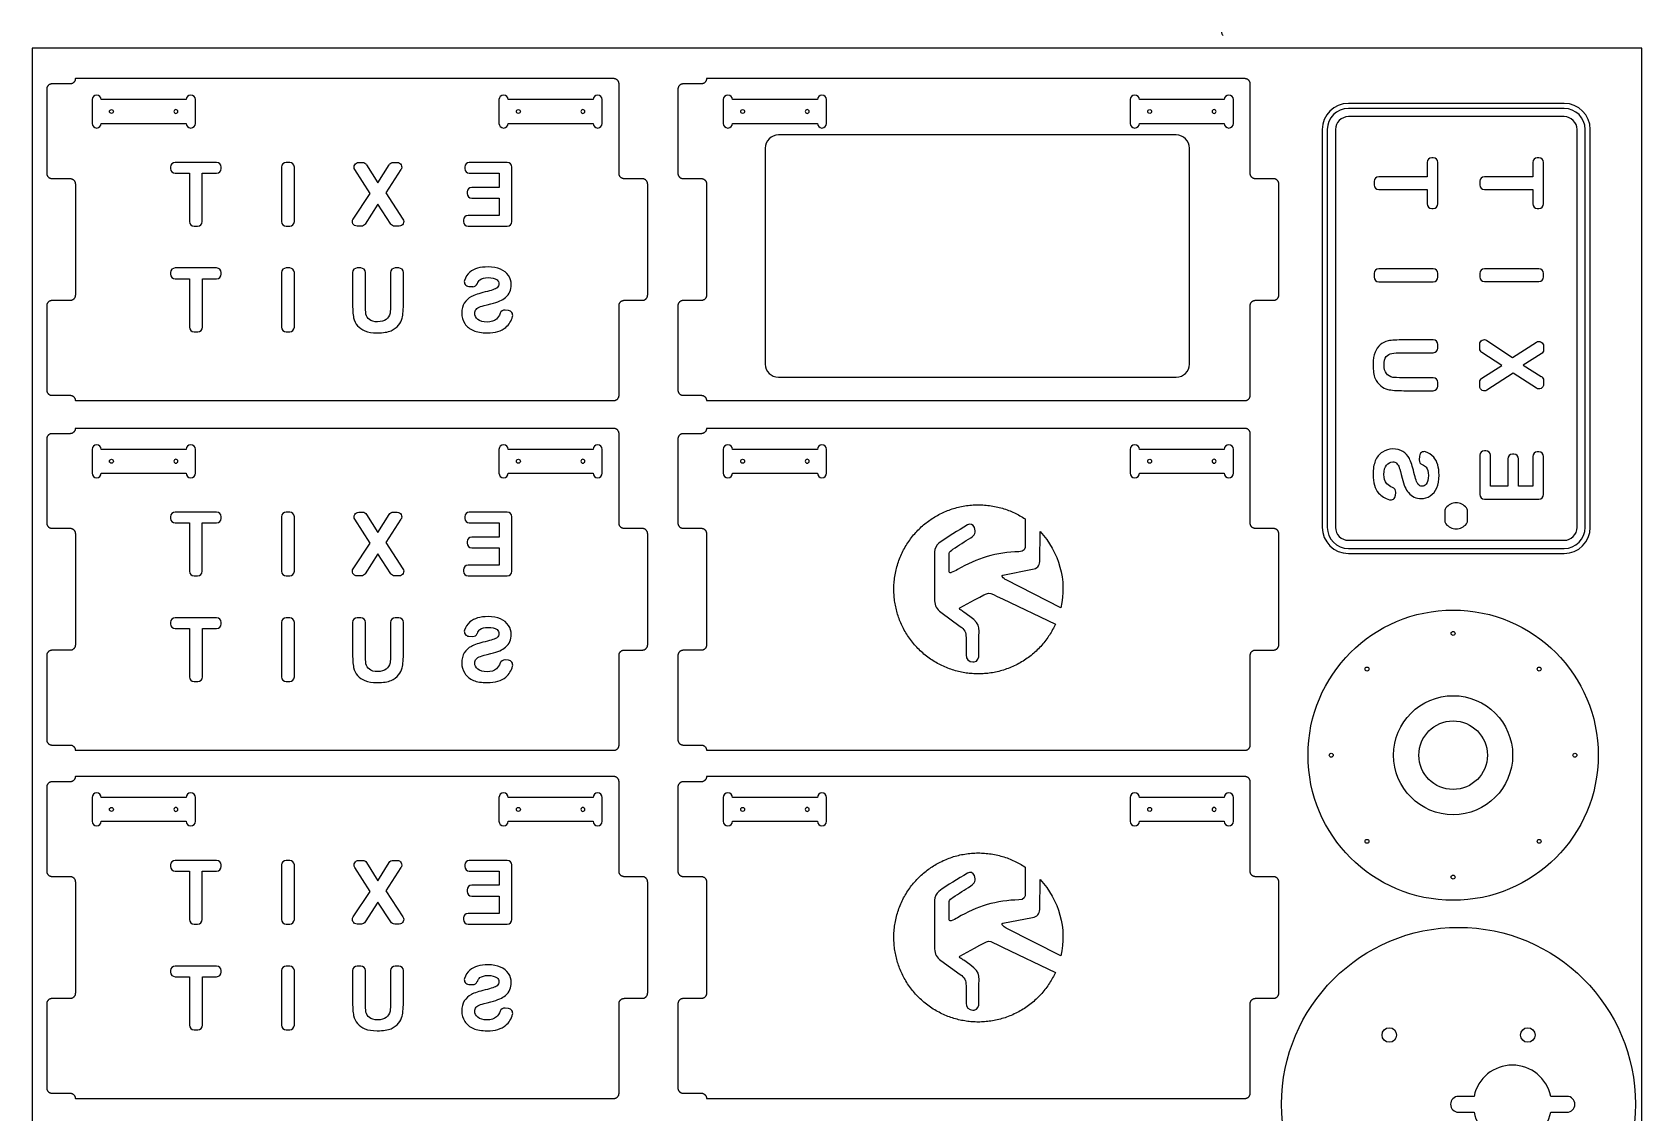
# Model space of a CAD drawing. Header units: millimetres. Extents: x -610 to 2074, y -2456 to 950.
# Drawn here: x -610 to 610, y 131 to 950 of the extents above; entities that cross this region are included whole.
import ezdxf

# ---------------------------------------------------------------- set-up
doc = ezdxf.new("R2010")
doc.units = ezdxf.units.MM
for name, color, linetype, true_color in [('10mm deep inside', 131, 'Continuous', 0x5ffffb), ('10mm deep outside', 18, 'Continuous', 0x000000), ('18mm birch plywood sheet', 11, 'Continuous', 0xff6151), ('3mm pilot holes', 4, 'Continuous', 0x00fbff), ('4mm deep inside', 151, 'Continuous', 0x72bcff), ('through cut inside 6mm', 18, 'Continuous', 0x000000), ('through cut outside 6mm bit', 96, 'Continuous', 0x007f00)]:
    doc.layers.add(name, color=color, linetype=linetype, true_color=true_color)

msp = doc.modelspace()

# ---------------------------------------------------------------- linework, layer by layer
at = {"layer": '10mm deep inside'}
for p, q in [((551.1, 896), (387.6, 896)), ((367.8, 876.2), (367.8, 574.7)), ((570.9, 574.7), (570.9, 876.2)), ((387.6, 554.9), (551.1, 554.9))]:
    msp.add_line(p, q, dxfattribs=at)
for points in [[(482.9, 143.4), (471.1, 143.4)], [(553.3, 143.4), (541, 143.4)], [(471.1, 131.4), (482.9, 131.4)], [(541, 131.4), (553.3, 131.4)]]:
    msp.add_lwpolyline(points, dxfattribs=at)
msp.add_circle((467, 402), 45.1, dxfattribs=at)
for centre, radius, start, end in [((387.6, 876.2), 19.8, 90, 180), ((551.1, 876.2), 19.8, 0, 90), ((387.6, 574.7), 19.8, 180, 270), ((551.1, 574.7), 19.8, 270, 360), ((511.9, 137.4), 29.7, 11.6712, 168.3288), ((471.1, 137.4), 6, 90, 270), ((553.3, 137.4), 6, 270, 90), ((511.9, 137.4), 29.7, 191.6712, 348.3288)]:
    msp.add_arc(centre, radius, start, end, dxfattribs=at)
at = {"layer": '10mm deep outside'}
for p, q in [((551.1, 886), (387.6, 886)), ((377.8, 876.2), (377.8, 574.7)), ((560.9, 574.7), (560.9, 876.2)), ((387.6, 564.9), (551.1, 564.9))]:
    msp.add_line(p, q, dxfattribs=at)
for centre, start, end in [((387.6, 876.2), 90, 180), ((551.1, 876.2), 0, 90), ((387.6, 574.7), 180, 270), ((551.1, 574.7), 270, 360)]:
    msp.add_arc(centre, 9.8, start, end, dxfattribs=at)
at = {"layer": '18mm birch plywood sheet'}
msp.add_lwpolyline([(-610, -1502.1), (610, -1502.1), (610, 937.9), (-610, 937.9)], close=True, dxfattribs=at)
at = {"layer": '3mm pilot holes'}
for centre in [(-549.9, 889.9), (-241.5, 889.9), (-71.5, 889.9), (237, 889.9), (-549.9, 624.8), (-241.5, 624.8), (-71.5, 624.8), (237, 624.8), (467, 494.3), (401.7, 467.3), (532.2, 467.3), (374.6, 402), (559.3, 402), (-549.9, 360.9), (-241.5, 360.9), (-71.5, 360.9), (237, 360.9), (401.7, 336.7), (532.2, 336.7), (467, 309.6)]:
    msp.add_circle(centre, 1.5, dxfattribs=at)
at = {"layer": '3mm pilot holes', "extrusion": (0, 0, -1)}
for centre in [(501.1, 889.9), (192.6, 889.9), (22.6, 889.9), (-285.8, 889.9), (501.1, 624.8), (192.6, 624.8), (22.6, 624.8), (-285.8, 624.8), (501.1, 360.9), (192.6, 360.9), (22.6, 360.9), (-285.8, 360.9)]:
    msp.add_circle(centre, 1.5, dxfattribs=at)
at = {"layer": '4mm deep inside'}
for p, q in [((-493.3, 898.9), (-557.6, 898.9)), ((-184.9, 898.9), (-249.2, 898.9)), ((-14.9, 898.9), (-79.2, 898.9)), ((293.5, 898.9), (229.2, 898.9)), ((-557.6, 880.9), (-493.3, 880.9)), ((-249.2, 880.9), (-184.9, 880.9)), ((-79.2, 880.9), (-14.9, 880.9)), ((229.2, 880.9), (293.5, 880.9)), ((-493.3, 633.8), (-557.6, 633.8)), ((-184.9, 633.8), (-249.2, 633.8)), ((-14.9, 633.8), (-79.2, 633.8)), ((293.5, 633.8), (229.2, 633.8)), ((-557.6, 615.8), (-493.3, 615.8)), ((-249.2, 615.8), (-184.9, 615.8)), ((-79.2, 615.8), (-14.9, 615.8)), ((229.2, 615.8), (293.5, 615.8)), ((-493.3, 369.9), (-557.6, 369.9)), ((-184.9, 369.9), (-249.2, 369.9)), ((-14.9, 369.9), (-79.2, 369.9)), ((293.5, 369.9), (229.2, 369.9)), ((-557.6, 351.9), (-493.3, 351.9)), ((-249.2, 351.9), (-184.9, 351.9)), ((-79.2, 351.9), (-14.9, 351.9)), ((229.2, 351.9), (293.5, 351.9))]:
    msp.add_line(p, q, dxfattribs=at)
for points in [[(-564.6, 898.9), (-564.6, 880.9)], [(-486.3, 880.9), (-486.3, 898.9)], [(-256.2, 898.9), (-256.2, 880.9)], [(-177.9, 880.9), (-177.9, 898.9)], [(-86.2, 898.9), (-86.2, 880.9)], [(-7.9, 880.9), (-7.9, 898.9)], [(222.2, 898.9), (222.2, 880.9)], [(300.5, 880.9), (300.5, 898.9)], [(-564.6, 633.8), (-564.6, 615.8)], [(-486.3, 615.8), (-486.3, 633.8)], [(-256.2, 633.8), (-256.2, 615.8)], [(-177.9, 615.8), (-177.9, 633.8)], [(-86.2, 633.8), (-86.2, 615.8)], [(-7.9, 615.8), (-7.9, 633.8)], [(222.2, 633.8), (222.2, 615.8)], [(300.5, 615.8), (300.5, 633.8)], [(-564.6, 369.9), (-564.6, 351.9)], [(-486.3, 351.9), (-486.3, 369.9)], [(-256.2, 369.9), (-256.2, 351.9)], [(-177.9, 351.9), (-177.9, 369.9)], [(-86.2, 369.9), (-86.2, 351.9)], [(-7.9, 351.9), (-7.9, 369.9)], [(222.2, 369.9), (222.2, 351.9)], [(300.5, 351.9), (300.5, 369.9)]]:
    msp.add_lwpolyline(points, dxfattribs=at)
at = {"layer": '4mm deep inside', "extrusion": (0, 0, -1)}
msp.add_arc((-295.2, 950), 3.5, 315, 0, dxfattribs=at)
at = {"layer": '4mm deep inside'}
for centre, start, end in [((-561.1, 898.9), 0, 180), ((-489.8, 898.9), 360, 180), ((-252.7, 898.9), 0, 180), ((-181.4, 898.9), 360, 180), ((-82.7, 898.9), 0, 180), ((-11.4, 898.9), 360, 180), ((225.7, 898.9), 0, 180), ((297, 898.9), 360, 180), ((-561.1, 880.9), 180, 0), ((-489.8, 880.9), 180, 0), ((-252.7, 880.9), 180, 0), ((-181.4, 880.9), 180, 0), ((-82.7, 880.9), 180, 0), ((-11.4, 880.9), 180, 0), ((225.7, 880.9), 180, 0), ((297, 880.9), 180, 0), ((-561.1, 633.8), 0, 180), ((-489.8, 633.8), 360, 180), ((-252.7, 633.8), 0, 180), ((-181.4, 633.8), 360, 180), ((-82.7, 633.8), 0, 180), ((-11.4, 633.8), 360, 180), ((225.7, 633.8), 0, 180), ((297, 633.8), 360, 180), ((-561.1, 615.8), 180, 0), ((-489.8, 615.8), 180, 0), ((-252.7, 615.8), 180, 0), ((-181.4, 615.8), 180, 0), ((-82.7, 615.8), 180, 0), ((-11.4, 615.8), 180, 0), ((225.7, 615.8), 180, 0), ((297, 615.8), 180, 0), ((-561.1, 369.9), 0, 180), ((-489.8, 369.9), 360, 180), ((-252.7, 369.9), 0, 180), ((-181.4, 369.9), 360, 180), ((-82.7, 369.9), 0, 180), ((-11.4, 369.9), 360, 180), ((225.7, 369.9), 0, 180), ((297, 369.9), 360, 180), ((-561.1, 351.9), 180, 0), ((-489.8, 351.9), 180, 0), ((-252.7, 351.9), 180, 0), ((-181.4, 351.9), 180, 0), ((-82.7, 351.9), 180, 0), ((-11.4, 351.9), 180, 0), ((225.7, 351.9), 180, 0), ((297, 351.9), 180, 0)]:
    msp.add_arc(centre, 3.5, start, end, dxfattribs=at)
at = {"layer": 'through cut inside 6mm'}
for p, q in [((551.1, 892.2), (387.6, 892.2)), ((371.6, 876.2), (371.6, 574.7)), ((567.1, 574.7), (567.1, 876.2)), ((460.8, 587.2), (460.8, 579.5)), ((477.8, 579.5), (477.8, 587.2)), ((387.6, 558.7), (551.1, 558.7))]:
    msp.add_line(p, q, dxfattribs=at)
at = {"layer": 'through cut inside 6mm', "color": 18, "true_color": 0x000000}
for p, q in [((-279.1, 757.3), (-276.1, 757.2)), ((-248.9, 739), (-251.6, 739.3)), ((441.5, 628.8), (441.3, 625.7)), ((423.2, 598.6), (423.5, 601.3)), ((-279.1, 492.2), (-276.1, 492)), ((-248.9, 473.9), (-251.6, 474.2)), ((-279.1, 228.3), (-276.1, 228.1)), ((-248.9, 210), (-251.6, 210.3))]:
    msp.add_line(p, q, dxfattribs=at)
at = {"layer": 'through cut inside 6mm', "color": 168, "true_color": 0x0d1112}
for p, q in [((142.6, 581.1), (142.7, 561.7)), ((153.7, 548.9), (153.9, 571.6)), ((74, 556.1), (74, 519)), ((125.6, 538.5), (148.1, 542.9)), ((169.7, 513.8), (128.3, 534.8)), ((93.2, 513.6), (104.1, 519.7)), ((125.4, 520.4), (165.5, 501.3)), ((78.8, 510.3), (93.4, 499.6)), ((97.8, 491.2), (97.8, 478)), ((107.6, 478.2), (107.6, 487.1)), ((102.9, 472.7), (103.9, 472.7)), ((142.6, 317.2), (142.7, 297.8)), ((153.7, 285), (153.9, 307.7)), ((74, 292.2), (74, 255.1)), ((125.6, 274.6), (148.1, 279)), ((169.7, 249.9), (128.3, 270.9)), ((125.4, 256.5), (165.5, 237.4)), ((78.8, 246.4), (93.4, 235.7)), ((93.2, 249.7), (104.1, 255.8)), ((97.8, 227.2), (97.8, 214.1)), ((107.6, 214.3), (107.6, 223.2)), ((102.9, 208.8), (103.9, 208.8))]:
    msp.add_line(p, q, dxfattribs=at)
at = {"layer": 'through cut inside 6mm'}
for points in [[(257.1, 872.1), (-44.4, 872.1)], [(-54.4, 862.1), (-54.4, 698.5)], [(267.1, 698.5), (267.1, 862.1)], [(-44.4, 688.5), (257.1, 688.5)]]:
    msp.add_lwpolyline(points, dxfattribs=at)
at = {"layer": 'through cut inside 6mm', "color": 18, "true_color": 0x000000}
for points in [[(451.9, 854.8), (450.8, 854.8)], [(532, 854.8), (530.8, 854.8)], [(-505.1, 847.8), (-505.1, 846.6)], [(-470.2, 851.3), (-501.6, 851.3)], [(-501.6, 843.1), (-490.8, 843.1), (-490.8, 806.5)], [(-481.1, 806.5), (-481.1, 843.1), (-470.2, 843.1)], [(-466.7, 846.6), (-466.7, 847.8)], [(-421, 847.8), (-421, 806.5)], [(-414.8, 851.3), (-417.5, 851.3)], [(-411.3, 806.5), (-411.3, 847.8)], [(-366.7, 808.4), (-353.8, 827.8), (-365.4, 845.9)], [(-362.5, 851.3), (-359.5, 851.3)], [(-356.5, 849.6), (-348.1, 835.8), (-339.4, 849.6)], [(-330.5, 845.9), (-341.9, 828.2), (-329, 808.4)], [(-336.4, 851.3), (-333.4, 851.3)], [(-282.2, 847.8), (-282.2, 846.6)], [(-249.9, 851.3), (-278.7, 851.3)], [(-278.7, 843.1), (-256.1, 843.1), (-256.1, 832.4), (-276.9, 832.4)], [(-246.4, 806.5), (-246.4, 847.8)], [(447.3, 851.3), (447.3, 840.4), (410.6, 840.4)], [(455.4, 819.9), (455.4, 851.3)], [(527.3, 851.3), (527.3, 840.5), (490.7, 840.5)], [(535.5, 819.9), (535.5, 851.3)], [(407.1, 836.9), (407.1, 834.2)], [(410.6, 830.7), (447.3, 830.7), (447.3, 819.9)], [(487.2, 837), (487.2, 834.2)], [(490.7, 830.7), (527.3, 830.7), (527.3, 819.9)], [(-338.2, 804.6), (-347.9, 819.7), (-357.6, 804.6)], [(-280.4, 828.9), (-280.4, 827.8)], [(-276.9, 824.3), (-256.1, 824.3), (-256.1, 811.1), (-279.6, 811.1)], [(-283.1, 807.6), (-283.1, 806.5)], [(450.8, 816.4), (451.9, 816.4)], [(530.8, 816.4), (532, 816.4)], [(-487.3, 803), (-484.6, 803)], [(-417.5, 803), (-414.8, 803)], [(-360.5, 803), (-363.8, 803)], [(-331.9, 803), (-335.2, 803)], [(-279.6, 803), (-249.9, 803)], [(-470.2, 771.3), (-501.6, 771.3)], [(-414.8, 771.3), (-417.5, 771.3)], [(-360.9, 771.3), (-363.7, 771.3)], [(-332.1, 771.3), (-334.9, 771.3)], [(451.9, 770.7), (410.6, 770.7)], [(532, 770.7), (490.7, 770.7)], [(-505.1, 767.8), (-505.1, 766.6)], [(-501.6, 763.1), (-490.8, 763.1), (-490.8, 726.5)], [(-481, 726.5), (-481, 763.1), (-470.2, 763.1)], [(-466.7, 766.6), (-466.7, 767.8)], [(-421, 767.8), (-421, 726.5)], [(-411.3, 726.5), (-411.3, 767.8)], [(-367.2, 767.8), (-367.2, 745.9)], [(-357.4, 744.5), (-357.4, 767.8)], [(-338.4, 767.8), (-338.4, 745.1)], [(-328.6, 745.5), (-328.6, 767.8)], [(407.1, 767.2), (407.1, 764.4)], [(410.6, 760.9), (451.9, 760.9)], [(455.4, 764.4), (455.4, 767.2)], [(487.2, 767.2), (487.2, 764.5)], [(490.7, 761), (532, 761)], [(535.5, 764.5), (535.5, 767.2)], [(-487.3, 723), (-484.5, 723)], [(-417.5, 723), (-414.8, 723)], [(451.9, 716.8), (430.1, 716.8)], [(455.4, 710.6), (455.4, 713.3)], [(487.2, 710.2), (487.2, 713.5)], [(492.6, 716.4), (512, 703.5), (530.1, 715.1)], [(535.5, 712.1), (535.5, 709.2)], [(428.7, 707.1), (451.9, 707.1)], [(488.8, 687.8), (503.9, 697.5), (488.8, 707.2)], [(533.8, 706.2), (520, 697.7), (533.8, 689.1)], [(451.9, 688.1), (429.3, 688.1)], [(455.4, 681.8), (455.4, 684.6)], [(487.2, 681.6), (487.2, 684.9)], [(530.1, 680.1), (512.4, 691.6), (492.6, 678.6)], [(535.5, 686.1), (535.5, 683.1)], [(429.7, 678.3), (451.9, 678.3)], [(487.2, 629.3), (487.2, 599.6)], [(491.8, 632.8), (490.7, 632.8)], [(508.4, 626.6), (508.4, 605.8), (495.3, 605.8), (495.3, 629.3)], [(513.1, 630.1), (511.9, 630.1)], [(527.3, 628.4), (527.3, 605.8), (516.6, 605.8), (516.6, 626.6)], [(532, 631.9), (530.8, 631.9)], [(535.5, 599.6), (535.5, 628.4)], [(-470.2, 586.2), (-501.6, 586.2)], [(-414.8, 586.2), (-417.5, 586.2)], [(-362.5, 586.2), (-359.5, 586.2)], [(-336.4, 586.2), (-333.4, 586.2)], [(-249.9, 586.2), (-278.7, 586.2)], [(490.7, 596.1), (532, 596.1)], [(-505.1, 582.7), (-505.1, 581.5)], [(-501.6, 578), (-490.8, 578), (-490.8, 541.4)], [(-481.1, 541.4), (-481.1, 578), (-470.2, 578)], [(-466.7, 581.5), (-466.7, 582.7)], [(-421, 582.7), (-421, 541.4)], [(-411.3, 541.4), (-411.3, 582.7)], [(-366.7, 543.3), (-353.8, 562.7), (-365.4, 580.8)], [(-356.5, 584.5), (-348.1, 570.7), (-339.4, 584.5)], [(-330.5, 580.8), (-341.9, 563.1), (-329, 543.3)], [(-282.2, 582.7), (-282.2, 581.5)], [(-278.7, 578), (-256.1, 578), (-256.1, 567.3), (-276.9, 567.3)], [(-246.4, 541.4), (-246.4, 582.7)], [(-280.4, 563.8), (-280.4, 562.7)], [(-338.2, 539.5), (-347.9, 554.6), (-357.6, 539.5)], [(-276.9, 559.2), (-256.1, 559.2), (-256.1, 546), (-279.6, 546)], [(-487.3, 537.9), (-484.6, 537.9)], [(-417.5, 537.9), (-414.8, 537.9)], [(-360.5, 537.9), (-363.8, 537.9)], [(-331.9, 537.9), (-335.2, 537.9)], [(-283.1, 542.5), (-283.1, 541.4)], [(-279.6, 537.9), (-249.9, 537.9)], [(-505.1, 502.7), (-505.1, 501.5)], [(-470.2, 506.2), (-501.6, 506.2)], [(-466.7, 501.5), (-466.7, 502.7)], [(-421, 502.7), (-421, 461.3)], [(-414.8, 506.2), (-417.5, 506.2)], [(-411.3, 461.3), (-411.3, 502.7)], [(-367.2, 502.7), (-367.2, 480.8)], [(-360.9, 506.2), (-363.7, 506.2)], [(-357.4, 479.4), (-357.4, 502.7)], [(-338.4, 502.7), (-338.4, 480)], [(-332.1, 506.2), (-334.9, 506.2)], [(-328.6, 480.4), (-328.6, 502.7)], [(-501.6, 498), (-490.8, 498), (-490.8, 461.3)], [(-481, 461.3), (-481, 498), (-470.2, 498)], [(-487.3, 457.8), (-484.5, 457.8)], [(-417.5, 457.8), (-414.8, 457.8)], [(-505.1, 318.8), (-505.1, 317.6)], [(-470.2, 322.3), (-501.6, 322.3)], [(-466.7, 317.6), (-466.7, 318.8)], [(-421, 318.8), (-421, 277.5)], [(-414.8, 322.3), (-417.5, 322.3)], [(-411.3, 277.5), (-411.3, 318.8)], [(-362.5, 322.3), (-359.5, 322.3)], [(-356.5, 320.6), (-348.1, 306.7), (-339.4, 320.6)], [(-336.4, 322.3), (-333.4, 322.3)], [(-282.2, 318.8), (-282.2, 317.6)], [(-249.9, 322.3), (-278.7, 322.3)], [(-246.4, 277.5), (-246.4, 318.8)], [(-501.6, 314.1), (-490.8, 314.1), (-490.8, 277.5)], [(-481.1, 277.5), (-481.1, 314.1), (-470.2, 314.1)], [(-366.7, 279.4), (-353.8, 298.8), (-365.4, 316.9)], [(-330.5, 316.9), (-341.9, 299.2), (-329, 279.4)], [(-278.7, 314.1), (-256.1, 314.1), (-256.1, 303.4), (-276.9, 303.4)], [(-280.4, 299.9), (-280.4, 298.7)], [(-276.9, 295.2), (-256.1, 295.2), (-256.1, 282.1), (-279.6, 282.1)], [(-338.2, 275.6), (-347.9, 290.7), (-357.6, 275.6)], [(-487.3, 274), (-484.6, 274)], [(-417.5, 274), (-414.8, 274)], [(-360.5, 274), (-363.8, 274)], [(-331.9, 274), (-335.2, 274)], [(-283.1, 278.6), (-283.1, 277.5)], [(-279.6, 274), (-249.9, 274)], [(-505.1, 238.7), (-505.1, 237.6)], [(-470.2, 242.2), (-501.6, 242.2)], [(-501.6, 234.1), (-490.8, 234.1), (-490.8, 197.4)], [(-481, 197.4), (-481, 234.1), (-470.2, 234.1)], [(-466.7, 237.6), (-466.7, 238.7)], [(-421, 238.7), (-421, 197.4)], [(-414.8, 242.2), (-417.5, 242.2)], [(-411.3, 197.4), (-411.3, 238.7)], [(-367.2, 238.7), (-367.2, 216.9)], [(-360.9, 242.2), (-363.7, 242.2)], [(-357.4, 215.5), (-357.4, 238.7)], [(-338.4, 238.7), (-338.4, 216.1)], [(-332.1, 242.2), (-334.9, 242.2)], [(-328.6, 216.5), (-328.6, 238.7)], [(-487.3, 193.9), (-484.5, 193.9)], [(-417.5, 193.9), (-414.8, 193.9)]]:
    msp.add_lwpolyline(points, dxfattribs=at)
at = {"layer": 'through cut inside 6mm'}
for centre, radius in [((467, 402), 26), ((418.6, 189.9), 5.5), ((523.6, 189.9), 5.5)]:
    msp.add_circle(centre, radius, dxfattribs=at)
for centre, radius, start, end in [((387.6, 876.2), 16, 90, 180), ((551.1, 876.2), 16, 0, 90), ((-44.4, 862.1), 10, 90, 180), ((257.1, 862.1), 10, 0, 90), ((-44.4, 698.5), 10, 180, 270), ((257.1, 698.5), 10, 270, 360), ((464.4, 587.2), 3.63, 141.8415, 180), ((469.3, 583.4), 9.84, 38.1585, 141.8415), ((474.2, 587.2), 3.63, 0, 38.1585), ((387.6, 574.7), 16, 180, 270), ((464.4, 579.5), 3.63, 180, 218.1585), ((469.3, 583.4), 9.84, 218.1585, 321.8415), ((474.2, 579.5), 3.63, 321.8415, 0), ((551.1, 574.7), 16, 270, 0)]:
    msp.add_arc(centre, radius, start, end, dxfattribs=at)
at = {"layer": 'through cut inside 6mm', "color": 18, "true_color": 0x000000}
for centre, start, end in [((450.8, 851.3), 90, 180), ((451.9, 851.3), 0, 90), ((530.8, 851.3), 90, 180), ((532, 851.3), 0, 90), ((-501.6, 847.8), 90, 180), ((-501.6, 846.6), 180, 270), ((-470.2, 847.8), 0, 90), ((-470.2, 846.6), 270, 0), ((-417.5, 847.8), 90, 180), ((-414.8, 847.8), 0, 90), ((-278.7, 847.8), 90, 180), ((-278.7, 846.6), 180, 270), ((-249.9, 847.8), 0, 90), ((-276.9, 828.9), 90, 180), ((410.6, 836.9), 90, 180), ((410.6, 834.2), 180, 270), ((490.7, 837), 90, 180), ((490.7, 834.2), 180, 270), ((-276.9, 827.8), 180, 270), ((450.8, 819.9), 180, 270), ((451.9, 819.9), 270, 0), ((530.8, 819.9), 180, 270), ((532, 819.9), 270, 0), ((-487.3, 806.5), 180, 270), ((-484.6, 806.5), 270, 0), ((-417.5, 806.5), 180, 270), ((-414.8, 806.5), 270, 0), ((-279.6, 807.6), 90, 180), ((-279.6, 806.5), 180, 270), ((-249.9, 806.5), 270, 0), ((-501.6, 767.8), 90, 180), ((-470.2, 767.8), 0, 90), ((-417.5, 767.8), 90, 180), ((-414.8, 767.8), 0, 90), ((-363.7, 767.8), 90, 180), ((-360.9, 767.8), 0, 90), ((-334.9, 767.8), 90, 180), ((-332.1, 767.8), 0, 90), ((410.6, 767.2), 90, 180), ((451.9, 767.2), 360, 90), ((490.7, 767.2), 90, 180), ((532, 767.2), 360, 90), ((-501.6, 766.6), 180, 270), ((-470.2, 766.6), 270, 0), ((-279, 760.8), 162.8047, 267.49), ((-275.9, 760.6), 267.49, 339.1815), ((410.6, 764.4), 180, 270), ((451.9, 764.4), 270, 360), ((490.7, 764.5), 180, 270), ((532, 764.5), 270, 360), ((-252, 735.8), 84.449, 160.9842), ((-249.3, 735.6), 344.0905, 84.449), ((-487.3, 726.5), 180, 270), ((-484.5, 726.5), 270, 0), ((-417.5, 726.5), 180, 270), ((-414.8, 726.5), 270, 0), ((451.9, 713.3), 0, 90), ((451.9, 710.6), 270, 0), ((451.9, 684.6), 360, 90), ((451.9, 681.8), 270, 360), ((444.8, 625.6), 177.49, 249.1815), ((445, 628.6), 72.8047, 177.49), ((490.7, 629.3), 90, 180), ((491.8, 629.3), 0, 90), ((511.9, 626.6), 90, 180), ((513.1, 626.6), 360, 90), ((530.8, 628.4), 90, 180), ((532, 628.4), 0, 90), ((419.7, 599), 254.0905, 354.449), ((420, 601.6), 354.449, 70.9842), ((490.7, 599.6), 180, 270), ((532, 599.6), 270, 360), ((-501.6, 582.7), 90, 180), ((-470.2, 582.7), 0, 90), ((-417.5, 582.7), 90, 180), ((-414.8, 582.7), 0, 90), ((-278.7, 582.7), 90, 180), ((-249.9, 582.7), 0, 90), ((-501.6, 581.5), 180, 270), ((-470.2, 581.5), 270, 0), ((-278.7, 581.5), 180, 270), ((-276.9, 563.8), 90, 180), ((-276.9, 562.7), 180, 270), ((-487.3, 541.4), 180, 270), ((-484.6, 541.4), 270, 0), ((-417.5, 541.4), 180, 270), ((-414.8, 541.4), 270, 0), ((-279.6, 542.5), 90, 180), ((-279.6, 541.4), 180, 270), ((-249.9, 541.4), 270, 0), ((-501.6, 502.7), 90, 180), ((-501.6, 501.5), 180, 270), ((-470.2, 502.7), 0, 90), ((-470.2, 501.5), 270, 0), ((-417.5, 502.7), 90, 180), ((-414.8, 502.7), 0, 90), ((-363.7, 502.7), 90, 180), ((-360.9, 502.7), 0, 90), ((-334.9, 502.7), 90, 180), ((-332.1, 502.7), 0, 90), ((-279, 495.7), 162.8047, 267.49), ((-275.9, 495.5), 267.49, 339.1815), ((-252, 470.7), 84.449, 160.9842), ((-249.3, 470.5), 344.0905, 84.449), ((-487.3, 461.3), 180, 270), ((-484.5, 461.3), 270, 0), ((-417.5, 461.3), 180, 270), ((-414.8, 461.3), 270, 0), ((-501.6, 318.8), 90, 180), ((-501.6, 317.6), 180, 270), ((-470.2, 318.8), 0, 90), ((-470.2, 317.6), 270, 0), ((-417.5, 318.8), 90, 180), ((-414.8, 318.8), 0, 90), ((-278.7, 318.8), 90, 180), ((-278.7, 317.6), 180, 270), ((-249.9, 318.8), 0, 90), ((-276.9, 299.9), 90, 180), ((-276.9, 298.7), 180, 270), ((-279.6, 278.6), 90, 180), ((-487.3, 277.5), 180, 270), ((-484.6, 277.5), 270, 0), ((-417.5, 277.5), 180, 270), ((-414.8, 277.5), 270, 0), ((-279.6, 277.5), 180, 270), ((-249.9, 277.5), 270, 0), ((-501.6, 238.7), 90, 180), ((-501.6, 237.6), 180, 270), ((-470.2, 238.7), 0, 90), ((-470.2, 237.6), 270, 0), ((-417.5, 238.7), 90, 180), ((-414.8, 238.7), 0, 90), ((-363.7, 238.7), 90, 180), ((-360.9, 238.7), 0, 90), ((-334.9, 238.7), 90, 180), ((-332.1, 238.7), 0, 90), ((-279, 231.8), 162.8047, 267.49), ((-275.9, 231.6), 267.49, 339.1815), ((-252, 206.8), 84.449, 160.9842), ((-249.3, 206.5), 344.0905, 84.449), ((-487.3, 197.4), 180, 270), ((-484.5, 197.4), 270, 0), ((-417.5, 197.4), 180, 270), ((-414.8, 197.4), 270, 0)]:
    msp.add_arc(centre, 3.5, start, end, dxfattribs=at)
at = {"layer": 'through cut inside 6mm', "color": 18, "true_color": 0x000000, "extrusion": (0, 0, -1)}
for centre, start, end in [((362.5, 847.8), 327.3567, 90), ((359.5, 847.8), 90, 148.5508), ((336.4, 847.8), 31.9692, 90), ((333.4, 847.8), 90, 212.9254), ((363.8, 806.5), 270, 33.5992), ((331.9, 806.5), 146.7811, 270), ((360.5, 806.5), 212.6597, 270), ((335.2, 806.5), 270, 327.2545), ((-490.7, 713.5), 360, 123.5992), ((-490.7, 710.2), 302.6597, 0), ((-532, 712.1), 57.3567, 180), ((-532, 709.2), 180, 238.5508), ((-490.7, 684.9), 0, 57.2545), ((-532, 686.1), 121.9692, 180), ((-490.7, 681.6), 236.7811, 0), ((-532, 683.1), 180, 302.9254), ((362.5, 582.7), 327.3567, 90), ((359.5, 582.7), 90, 148.5508), ((336.4, 582.7), 31.9692, 90), ((333.4, 582.7), 90, 212.9254), ((363.8, 541.4), 270, 33.5992), ((360.5, 541.4), 212.6597, 270), ((335.2, 541.4), 270, 327.2545), ((331.9, 541.4), 146.7811, 270), ((362.5, 318.8), 327.3567, 90), ((359.5, 318.8), 90, 148.5508), ((336.4, 318.8), 31.9692, 90), ((333.4, 318.8), 90, 212.9254), ((363.8, 277.5), 270, 33.5992), ((360.5, 277.5), 212.6597, 270), ((335.2, 277.5), 270, 327.2545), ((331.9, 277.5), 146.7811, 270)]:
    msp.add_arc(centre, 3.5, start, end, dxfattribs=at)
at = {"layer": 'through cut inside 6mm', "color": 168, "true_color": 0x0d1112, "extrusion": (0, 0, -1)}
for centre in [(-107.2, 527.7), (-107.2, 263.8)]:
    msp.add_arc(centre, 64.1, 136.8245, 192.5305, dxfattribs=at)
at = {"layer": 'through cut inside 6mm', "color": 18, "true_color": 0x000000}
for points in [[(-264.5, 772.1), (-270.6, 772.1), (-275.1, 770.8), (-278.2, 768.1)], [(-255, 770.4), (-257.6, 771.5), (-260.8, 772.1), (-264.5, 772.1)], [(-249, 765.5), (-250.4, 767.7), (-252.4, 769.3), (-255, 770.4)], [(-278.2, 768.1), (-280.2, 766.4), (-281.6, 764.3), (-282.3, 761.8)], [(-272.6, 759.4), (-272.2, 760.7), (-271.5, 761.7), (-270.6, 762.4)], [(-270.6, 762.4), (-269.2, 763.5), (-267.1, 764), (-264.4, 764)], [(-264.4, 764), (-261.6, 764), (-259.3, 763.4), (-257.7, 762.3)], [(-257.7, 762.3), (-256.7, 761.5), (-256.2, 760.5), (-256.2, 759.3)], [(-256.2, 759.3), (-256.2, 758.1), (-256.7, 757.2), (-257.6, 756.3)], [(-251.3, 748.9), (-248.3, 751.5), (-246.9, 754.8), (-246.9, 758.6)], [(-246.9, 758.6), (-246.9, 761.1), (-247.6, 763.4), (-249, 765.5)], [(-367.2, 745.9), (-367.2, 740.1), (-366.9, 736), (-366.4, 733.6)], [(-357, 736.3), (-357.3, 738), (-357.4, 740.7), (-357.4, 744.5)], [(-338.4, 745.1), (-338.4, 740.9), (-338.5, 738.3), (-338.7, 737)], [(-329.6, 733.2), (-328.9, 736), (-328.6, 740.1), (-328.6, 745.5)], [(-282.5, 744.7), (-283.8, 742.6), (-284.4, 740.1), (-284.4, 737)], [(-277.1, 749.6), (-279.4, 748.4), (-281.2, 746.8), (-282.5, 744.7)], [(-266.6, 753.1), (-271.4, 752), (-274.9, 750.8), (-277.1, 749.6)], [(-257.6, 756.3), (-258.9, 755.3), (-261.9, 754.2), (-266.6, 753.1)], [(-262.3, 744.1), (-257.1, 745.4), (-253.4, 747), (-251.3, 748.9)], [(-366.4, 733.6), (-365.8, 731.2), (-364.9, 729.2), (-363.4, 727.5)], [(-354.4, 732.2), (-355.8, 733.3), (-356.7, 734.7), (-357, 736.3)], [(-348.2, 730.5), (-350.9, 730.5), (-353, 731), (-354.4, 732.2)], [(-341.7, 732.3), (-343.3, 731.1), (-345.4, 730.5), (-348.2, 730.5)], [(-338.7, 737), (-339.2, 735), (-340.2, 733.5), (-341.7, 732.3)], [(-332.3, 727.9), (-330.9, 729.6), (-330, 731.4), (-329.6, 733.2)], [(-284.4, 737), (-284.4, 734.3), (-283.6, 731.7), (-282.1, 729.2)], [(-274.6, 737), (-274.6, 738.1), (-274.3, 739.1), (-273.6, 739.9)], [(-272.3, 732.3), (-273.9, 733.7), (-274.6, 735.2), (-274.6, 737)], [(-273.6, 739.9), (-273, 740.7), (-271.8, 741.4), (-270.1, 742)], [(-265.2, 730.3), (-268.3, 730.3), (-270.7, 731), (-272.3, 732.3)], [(-270.1, 742), (-269, 742.4), (-266.4, 743.1), (-262.3, 744.1)], [(-258.1, 732.6), (-259.8, 731.1), (-262.2, 730.3), (-265.2, 730.3)], [(-255.3, 737), (-255.9, 735.1), (-256.9, 733.6), (-258.1, 732.6)], [(-251, 726.3), (-248.6, 728.4), (-246.9, 731.2), (-245.9, 734.6)], [(-363.4, 727.5), (-362, 725.9), (-360.1, 724.6), (-357.8, 723.6)], [(-357.8, 723.6), (-355.4, 722.6), (-352.3, 722.1), (-348.5, 722.1)], [(-348.5, 722.1), (-343.9, 722.1), (-340.4, 722.7), (-338, 723.7)], [(-338, 723.7), (-335.6, 724.8), (-333.7, 726.2), (-332.3, 727.9)], [(-282.1, 729.2), (-280.6, 726.8), (-278.4, 725), (-275.6, 723.9)], [(-275.6, 723.9), (-272.8, 722.7), (-269.3, 722.1), (-265.1, 722.1)], [(-265.1, 722.1), (-258.9, 722.1), (-254.3, 723.5), (-251, 726.3)], [(411.7, 713.1), (410.1, 711.7), (408.8, 709.8), (407.8, 707.4)], [(417.8, 716), (415.4, 715.5), (413.4, 714.5), (411.7, 713.1)], [(430.1, 716.8), (424.3, 716.8), (420.2, 716.6), (417.8, 716)], [(407.8, 707.4), (406.8, 705.1), (406.3, 702), (406.3, 698.1)], [(406.3, 698.1), (406.3, 693.5), (406.8, 690), (407.9, 687.6)], [(414.6, 697.8), (414.6, 700.6), (415.2, 702.7), (416.3, 704.1)], [(416.4, 691.4), (415.2, 693), (414.6, 695.1), (414.6, 697.8)], [(416.3, 704.1), (417.5, 705.5), (418.9, 706.4), (420.5, 706.6)], [(420.5, 706.6), (422.2, 706.9), (424.9, 707.1), (428.7, 707.1)], [(407.9, 687.6), (409, 685.3), (410.4, 683.4), (412.1, 682)], [(421.2, 688.4), (419.2, 688.8), (417.6, 689.8), (416.4, 691.4)], [(429.3, 688.1), (425.1, 688.1), (422.4, 688.2), (421.2, 688.4)], [(412.1, 682), (413.8, 680.6), (415.5, 679.7), (417.4, 679.3)], [(417.4, 679.3), (420.2, 678.6), (424.3, 678.3), (429.7, 678.3)], [(408, 625.2), (406.9, 622.4), (406.3, 618.9), (406.3, 614.7)], [(413.4, 631.8), (411, 630.2), (409.2, 628.1), (408, 625.2)], [(421.2, 634.1), (418.4, 634.1), (415.8, 633.3), (413.4, 631.8)], [(416.5, 621.9), (417.8, 623.5), (419.4, 624.3), (421.2, 624.3)], [(428.9, 632.1), (426.8, 633.4), (424.3, 634.1), (421.2, 634.1)], [(421.2, 624.3), (422.3, 624.3), (423.3, 624), (424.1, 623.3)], [(424.1, 623.3), (424.9, 622.6), (425.6, 621.5), (426.2, 619.8)], [(433.8, 626.8), (432.6, 629.1), (431, 630.9), (428.9, 632.1)], [(437.3, 616.3), (436.2, 621), (435, 624.5), (433.8, 626.8)], [(443.6, 622.3), (444.9, 621.8), (445.9, 621.1), (446.6, 620.3)], [(452.3, 627.9), (450.6, 629.8), (448.5, 631.2), (446, 632)], [(456.3, 614.2), (456.3, 620.2), (454.9, 624.8), (452.3, 627.9)], [(406.3, 614.7), (406.3, 608.6), (407.7, 603.9), (410.5, 600.7)], [(414.5, 614.8), (414.5, 618), (415.2, 620.3), (416.5, 621.9)], [(416.8, 607.8), (415.3, 609.5), (414.5, 611.9), (414.5, 614.8)], [(426.2, 619.8), (426.6, 618.7), (427.3, 616.1), (428.3, 612)], [(428.3, 612), (429.6, 606.8), (431.2, 603.1), (433.1, 601)], [(440.5, 607.3), (439.5, 608.5), (438.4, 611.5), (437.3, 616.3)], [(448.2, 614.1), (448.2, 611.2), (447.6, 609), (446.5, 607.4)], [(446.6, 620.3), (447.7, 618.9), (448.2, 616.8), (448.2, 614.1)], [(454.6, 604.7), (455.7, 607.3), (456.3, 610.5), (456.3, 614.2)], [(410.5, 600.7), (412.6, 598.3), (415.3, 596.6), (418.8, 595.6)], [(421.1, 605), (419.3, 605.6), (417.8, 606.5), (416.8, 607.8)], [(433.1, 601), (435.7, 598), (439, 596.5), (442.8, 596.5)], [(443.5, 605.9), (442.3, 605.9), (441.3, 606.3), (440.5, 607.3)], [(442.8, 596.5), (445.3, 596.5), (447.6, 597.2), (449.7, 598.6)], [(446.5, 607.4), (445.7, 606.4), (444.7, 605.9), (443.5, 605.9)], [(449.7, 598.6), (451.8, 600), (453.5, 602), (454.6, 604.7)], [(-278.2, 503), (-280.2, 501.3), (-281.6, 499.2), (-282.3, 496.7)], [(-264.5, 507), (-270.6, 507), (-275.1, 505.7), (-278.2, 503)], [(-255, 505.3), (-257.6, 506.4), (-260.8, 507), (-264.5, 507)], [(-249, 500.4), (-250.4, 502.5), (-252.4, 504.2), (-255, 505.3)], [(-246.9, 493.5), (-246.9, 496), (-247.6, 498.3), (-249, 500.4)], [(-272.6, 494.3), (-272.2, 495.6), (-271.5, 496.6), (-270.6, 497.3)], [(-270.6, 497.3), (-269.2, 498.4), (-267.1, 498.9), (-264.4, 498.9)], [(-257.6, 491.2), (-258.9, 490.2), (-261.9, 489.1), (-266.6, 488)], [(-264.4, 498.9), (-261.6, 498.9), (-259.3, 498.3), (-257.7, 497.2)], [(-257.7, 497.2), (-256.7, 496.4), (-256.2, 495.4), (-256.2, 494.2)], [(-256.2, 494.2), (-256.2, 493), (-256.7, 492), (-257.6, 491.2)], [(-251.3, 483.8), (-248.3, 486.4), (-246.9, 489.7), (-246.9, 493.5)], [(-367.2, 480.8), (-367.2, 475), (-366.9, 470.9), (-366.4, 468.5)], [(-357, 471.2), (-357.3, 472.9), (-357.4, 475.6), (-357.4, 479.4)], [(-338.4, 480), (-338.4, 475.8), (-338.5, 473.1), (-338.7, 471.9)], [(-329.6, 468.1), (-328.9, 470.9), (-328.6, 475), (-328.6, 480.4)], [(-282.5, 479.6), (-283.8, 477.5), (-284.4, 475), (-284.4, 471.9)], [(-277.1, 484.5), (-279.4, 483.3), (-281.2, 481.7), (-282.5, 479.6)], [(-266.6, 488), (-271.4, 486.9), (-274.9, 485.7), (-277.1, 484.5)], [(-273.6, 474.8), (-273, 475.6), (-271.8, 476.3), (-270.1, 476.9)], [(-270.1, 476.9), (-269, 477.3), (-266.4, 478), (-262.3, 479)], [(-262.3, 479), (-257.1, 480.3), (-253.4, 481.9), (-251.3, 483.8)], [(-366.4, 468.5), (-365.8, 466.1), (-364.9, 464.1), (-363.4, 462.4)], [(-354.4, 467.1), (-355.8, 468.2), (-356.7, 469.6), (-357, 471.2)], [(-348.2, 465.4), (-350.9, 465.4), (-353, 465.9), (-354.4, 467.1)], [(-341.7, 467.2), (-343.3, 466), (-345.4, 465.4), (-348.2, 465.4)], [(-338.7, 471.9), (-339.2, 469.9), (-340.2, 468.4), (-341.7, 467.2)], [(-332.3, 462.8), (-330.9, 464.5), (-330, 466.3), (-329.6, 468.1)], [(-284.4, 471.9), (-284.4, 469.1), (-283.6, 466.6), (-282.1, 464.1)], [(-282.1, 464.1), (-280.6, 461.7), (-278.4, 459.9), (-275.6, 458.7)], [(-274.6, 471.9), (-274.6, 473), (-274.3, 474), (-273.6, 474.8)], [(-272.3, 467.2), (-273.9, 468.5), (-274.6, 470.1), (-274.6, 471.9)], [(-265.2, 465.2), (-268.3, 465.2), (-270.7, 465.9), (-272.3, 467.2)], [(-258.1, 467.5), (-259.8, 466), (-262.2, 465.2), (-265.2, 465.2)], [(-255.3, 471.9), (-255.9, 470), (-256.9, 468.5), (-258.1, 467.5)], [(-251, 461.2), (-248.6, 463.3), (-246.9, 466), (-245.9, 469.5)], [(-363.4, 462.4), (-362, 460.8), (-360.1, 459.5), (-357.8, 458.5)], [(-357.8, 458.5), (-355.4, 457.5), (-352.3, 457), (-348.5, 457)], [(-348.5, 457), (-343.9, 457), (-340.4, 457.6), (-338, 458.6)], [(-338, 458.6), (-335.6, 459.7), (-333.7, 461.1), (-332.3, 462.8)], [(-275.6, 458.7), (-272.8, 457.6), (-269.3, 457), (-265.1, 457)], [(-265.1, 457), (-258.9, 457), (-254.3, 458.4), (-251, 461.2)], [(-278.2, 239.1), (-280.2, 237.4), (-281.6, 235.3), (-282.3, 232.8)], [(-264.5, 243.1), (-270.6, 243.1), (-275.1, 241.7), (-278.2, 239.1)], [(-272.6, 230.4), (-272.2, 231.7), (-271.5, 232.7), (-270.6, 233.4)], [(-270.6, 233.4), (-269.2, 234.5), (-267.1, 235), (-264.4, 235)], [(-255, 241.4), (-257.6, 242.5), (-260.8, 243.1), (-264.5, 243.1)], [(-264.4, 235), (-261.6, 235), (-259.3, 234.4), (-257.7, 233.2)], [(-257.7, 233.2), (-256.7, 232.5), (-256.2, 231.5), (-256.2, 230.3)], [(-249, 236.5), (-250.4, 238.6), (-252.4, 240.3), (-255, 241.4)], [(-246.9, 229.6), (-246.9, 232.1), (-247.6, 234.4), (-249, 236.5)], [(-277.1, 220.6), (-279.4, 219.4), (-281.2, 217.8), (-282.5, 215.7)], [(-266.6, 224.1), (-271.4, 223), (-274.9, 221.8), (-277.1, 220.6)], [(-257.6, 227.3), (-258.9, 226.3), (-261.9, 225.2), (-266.6, 224.1)], [(-262.3, 215.1), (-257.1, 216.4), (-253.4, 218), (-251.3, 219.9)], [(-256.2, 230.3), (-256.2, 229.1), (-256.7, 228.1), (-257.6, 227.3)], [(-251.3, 219.9), (-248.3, 222.5), (-246.9, 225.8), (-246.9, 229.6)], [(-367.2, 216.9), (-367.2, 211.1), (-366.9, 207), (-366.4, 204.6)], [(-357, 207.3), (-357.3, 209), (-357.4, 211.7), (-357.4, 215.5)], [(-338.7, 208), (-339.2, 206), (-340.2, 204.4), (-341.7, 203.2)], [(-338.4, 216.1), (-338.4, 211.9), (-338.5, 209.2), (-338.7, 208)], [(-329.6, 204.2), (-328.9, 207), (-328.6, 211.1), (-328.6, 216.5)], [(-282.5, 215.7), (-283.8, 213.6), (-284.4, 211.1), (-284.4, 208)], [(-284.4, 208), (-284.4, 205.2), (-283.6, 202.6), (-282.1, 200.2)], [(-274.6, 208), (-274.6, 209.1), (-274.3, 210.1), (-273.6, 210.9)], [(-272.3, 203.3), (-273.9, 204.6), (-274.6, 206.2), (-274.6, 208)], [(-273.6, 210.9), (-273, 211.7), (-271.8, 212.4), (-270.1, 213)], [(-270.1, 213), (-269, 213.4), (-266.4, 214.1), (-262.3, 215.1)], [(-255.3, 207.9), (-255.9, 206.1), (-256.9, 204.6), (-258.1, 203.6)], [(-366.4, 204.6), (-365.8, 202.2), (-364.9, 200.2), (-363.4, 198.5)], [(-363.4, 198.5), (-362, 196.9), (-360.1, 195.6), (-357.8, 194.6)], [(-354.4, 203.1), (-355.8, 204.3), (-356.7, 205.7), (-357, 207.3)], [(-348.2, 201.4), (-350.9, 201.4), (-353, 202), (-354.4, 203.1)], [(-341.7, 203.2), (-343.3, 202), (-345.4, 201.4), (-348.2, 201.4)], [(-338, 194.7), (-335.6, 195.8), (-333.7, 197.2), (-332.3, 198.9)], [(-332.3, 198.9), (-330.9, 200.6), (-330, 202.3), (-329.6, 204.2)], [(-282.1, 200.2), (-280.6, 197.8), (-278.4, 196), (-275.6, 194.8)], [(-265.2, 201.3), (-268.3, 201.3), (-270.7, 202), (-272.3, 203.3)], [(-258.1, 203.6), (-259.8, 202.1), (-262.2, 201.3), (-265.2, 201.3)], [(-265.1, 193.1), (-258.9, 193.1), (-254.3, 194.5), (-251, 197.3)], [(-251, 197.3), (-248.6, 199.4), (-246.9, 202.1), (-245.9, 205.6)], [(-357.8, 194.6), (-355.4, 193.6), (-352.3, 193.1), (-348.5, 193.1)], [(-348.5, 193.1), (-343.9, 193.1), (-340.4, 193.6), (-338, 194.7)], [(-275.6, 194.8), (-272.8, 193.7), (-269.3, 193.1), (-265.1, 193.1)]]:
    msp.add_open_spline(points, degree=3, dxfattribs=at)
at = {"layer": 'through cut inside 6mm', "color": 168, "true_color": 0x0d1112}
for points in [[(165.5, 501.3), (147.1, 460.6), (102.5, 463.8), (58, 467), (45.6, 510), (33.2, 553), (69.3, 579.4), (105.3, 605.8), (142.6, 581.1)], [(165.5, 237.4), (147.1, 196.7), (102.5, 199.9), (58, 203.1), (45.6, 246.1), (33.2, 289.1), (69.3, 315.5), (105.3, 341.9), (142.6, 317.2)]]:
    msp.add_rational_spline(points, [1, 0.820105067172, 1, 0.820105067172, 1, 0.820105067172, 1, 0.820105067172, 1], degree=2, knots=[273.107119, 273.107119, 273.107119, 535.021221, 535.021221, 796.935323, 796.935323, 1058.849425, 1058.849425, 1320.763526, 1320.763526, 1320.763526], dxfattribs=at)
for points in [[(98.8, 576.5), (91.5, 572), (84.1, 567.6), (77.2, 562.7)], [(104.1, 574.7), (103.2, 576.9), (100.8, 577.7), (98.8, 576.5)], [(101.4, 566.8), (104.2, 568.6), (105.6, 571), (104.1, 574.7)], [(77.2, 562.7), (75.4, 561.4), (74, 558.3), (74, 556.1)], [(87.9, 558.2), (92.3, 561.1), (96.9, 564), (101.4, 566.8)], [(142.7, 561.7), (142.8, 558.2), (141.7, 556.3), (137.9, 556.2)], [(85, 541), (84.9, 545.7), (84.8, 550.3), (85.1, 555)], [(85.1, 555), (85.1, 556.1), (86.7, 557.4), (87.9, 558.2)], [(137.9, 556.2), (121.2, 556), (105.7, 551.3), (91.4, 542.7)], [(85.7, 540.3), (85.3, 540.3), (85, 540.7), (85, 541)], [(86.6, 540.4), (86.4, 540.3), (86.1, 540.3), (85.7, 540.3)], [(91.4, 542.7), (89.9, 541.8), (88.2, 541.1), (86.6, 540.4)], [(125.1, 537.4), (124.8, 537.8), (125.1, 538.4), (125.6, 538.5)], [(128.3, 534.8), (127.2, 535.4), (126.1, 536.1), (125.1, 537.4)], [(148.1, 542.9), (151.6, 543.5), (153.7, 545.4), (153.7, 548.9)], [(104.1, 519.7), (117.4, 526.3), (112.5, 526.5), (125.4, 520.4)], [(74, 519), (74, 515.4), (75.7, 512.5), (78.8, 510.3)], [(93.2, 512.4), (92.7, 512.7), (92.7, 513.4), (93.2, 513.6)], [(96.1, 510.5), (95.3, 511), (94.5, 511.6), (93.2, 512.4)], [(107.6, 487.1), (107.4, 502.1), (110, 500.5), (96.1, 510.5)], [(93.4, 499.6), (96.6, 497.5), (97.9, 495), (97.8, 491.2)], [(97.8, 478), (97.8, 475), (99.9, 472.6), (102.9, 472.7)], [(103.9, 472.7), (106.6, 472.7), (107.7, 476.1), (107.6, 478.2)], [(98.8, 312.6), (91.5, 308.1), (84.1, 303.7), (77.2, 298.8)], [(104.1, 310.8), (103.2, 313), (100.8, 313.8), (98.8, 312.6)], [(101.4, 302.9), (104.2, 304.7), (105.6, 307.1), (104.1, 310.8)], [(77.2, 298.8), (75.4, 297.5), (74, 294.4), (74, 292.2)], [(85.1, 291.1), (85.1, 292.2), (86.7, 293.5), (87.9, 294.2)], [(87.9, 294.2), (92.3, 297.2), (96.9, 300), (101.4, 302.9)], [(142.7, 297.8), (142.8, 294.3), (141.7, 292.4), (137.9, 292.3)], [(85, 277.1), (84.9, 281.8), (84.8, 286.4), (85.1, 291.1)], [(137.9, 292.3), (121.2, 292.1), (105.7, 287.4), (91.4, 278.8)], [(148.1, 279), (151.6, 279.6), (153.7, 281.5), (153.7, 285)], [(85.7, 276.4), (85.3, 276.4), (85, 276.7), (85, 277.1)], [(86.6, 276.5), (86.4, 276.4), (86.1, 276.4), (85.7, 276.4)], [(91.4, 278.8), (89.9, 277.9), (88.2, 277.2), (86.6, 276.5)], [(125.1, 273.4), (124.8, 273.9), (125.1, 274.5), (125.6, 274.6)], [(128.3, 270.9), (127.2, 271.5), (126.1, 272.2), (125.1, 273.4)], [(104.1, 255.8), (117.4, 262.4), (112.5, 262.6), (125.4, 256.5)], [(74, 255.1), (74, 251.4), (75.7, 248.6), (78.8, 246.4)], [(93.2, 248.5), (92.7, 248.8), (92.7, 249.5), (93.2, 249.7)], [(96.1, 246.6), (95.3, 247.1), (94.5, 247.6), (93.2, 248.5)], [(107.6, 223.2), (107.4, 238.2), (110, 236.6), (96.1, 246.6)], [(93.4, 235.7), (96.6, 233.6), (97.9, 231.1), (97.8, 227.2)], [(97.8, 214.1), (97.8, 211.1), (99.9, 208.7), (102.9, 208.8)], [(103.9, 208.8), (106.6, 208.8), (107.7, 212.2), (107.6, 214.3)]]:
    msp.add_open_spline(points, degree=3, dxfattribs=at)
at = {"layer": 'through cut outside 6mm bit'}
for centre, radius in [((467, 402), 110), ((471.1, 137.4), 134.1)]:
    msp.add_circle(centre, radius, dxfattribs=at)
for points in [[(-595, 910.8), (-599, 910.8), (-599, 906.8)], [(-577.3, 914.8), (-577.3, 910.8), (-581.3, 910.8)], [(-165.2, 910.8), (-165.2, 914.8), (-169.2, 914.8)], [(-116.6, 910.8), (-120.6, 910.8), (-120.6, 906.8)], [(-98.9, 914.8), (-98.9, 910.8), (-102.9, 910.8)], [(313.2, 910.8), (313.2, 914.8), (309.2, 914.8)], [(-599, 843.1), (-599, 839.1), (-595, 839.1)], [(-161.2, 838.9), (-165.2, 838.9), (-165.2, 842.9)], [(-120.6, 843.1), (-120.6, 839.1), (-116.6, 839.1)], [(317.2, 838.9), (313.2, 838.9), (313.2, 842.9)], [(-581.3, 839.1), (-577.3, 839.1), (-577.3, 835.1)], [(-143.5, 834.9), (-143.5, 838.9), (-147.5, 838.9)], [(-102.9, 839.1), (-98.9, 839.1), (-98.9, 835.1)], [(334.9, 834.9), (334.9, 838.9), (330.9, 838.9)], [(-595, 746.6), (-599, 746.6), (-599, 742.6)], [(-577.3, 750.6), (-577.3, 746.6), (-581.3, 746.6)], [(-165.2, 742.8), (-165.2, 746.8), (-161.2, 746.8)], [(-147.5, 746.8), (-143.5, 746.8), (-143.5, 750.8)], [(-116.6, 746.6), (-120.6, 746.6), (-120.6, 742.6)], [(-98.9, 750.6), (-98.9, 746.6), (-102.9, 746.6)], [(313.2, 742.8), (313.2, 746.8), (317.2, 746.8)], [(330.9, 746.8), (334.9, 746.8), (334.9, 750.8)], [(-599, 678.8), (-599, 674.8), (-595, 674.8)], [(-581.3, 674.8), (-577.3, 674.8), (-577.3, 670.8)], [(-169.2, 670.8), (-165.2, 670.8), (-165.2, 674.8)], [(-120.6, 678.8), (-120.6, 674.8), (-116.6, 674.8)], [(-102.9, 674.8), (-98.9, 674.8), (-98.9, 670.8)], [(309.2, 670.8), (313.2, 670.8), (313.2, 674.8)], [(-577.3, 649.7), (-577.3, 645.7), (-581.3, 645.7)], [(-165.2, 645.7), (-165.2, 649.7), (-169.2, 649.7)], [(-98.9, 649.7), (-98.9, 645.7), (-102.9, 645.7)], [(313.2, 645.7), (313.2, 649.7), (309.2, 649.7)], [(-595, 645.7), (-599, 645.7), (-599, 641.7)], [(-116.6, 645.7), (-120.6, 645.7), (-120.6, 641.7)], [(-599, 578), (-599, 574), (-595, 574)], [(-581.3, 574), (-577.3, 574), (-577.3, 570)], [(-161.2, 573.8), (-165.2, 573.8), (-165.2, 577.8)], [(-143.5, 569.8), (-143.5, 573.8), (-147.5, 573.8)], [(-120.6, 578), (-120.6, 574), (-116.6, 574)], [(-102.9, 574), (-98.9, 574), (-98.9, 570)], [(317.2, 573.8), (313.2, 573.8), (313.2, 577.8)], [(334.9, 569.8), (334.9, 573.8), (330.9, 573.8)], [(-595, 481.5), (-599, 481.5), (-599, 477.5)], [(-577.3, 485.5), (-577.3, 481.5), (-581.3, 481.5)], [(-165.2, 477.7), (-165.2, 481.7), (-161.2, 481.7)], [(-147.5, 481.7), (-143.5, 481.7), (-143.5, 485.7)], [(-116.6, 481.5), (-120.6, 481.5), (-120.6, 477.5)], [(-98.9, 485.5), (-98.9, 481.5), (-102.9, 481.5)], [(313.2, 477.7), (313.2, 481.7), (317.2, 481.7)], [(330.9, 481.7), (334.9, 481.7), (334.9, 485.7)], [(-599, 413.7), (-599, 409.7), (-595, 409.7)], [(-581.3, 409.7), (-577.3, 409.7), (-577.3, 405.7)], [(-169.2, 405.7), (-165.2, 405.7), (-165.2, 409.7)], [(-120.6, 413.7), (-120.6, 409.7), (-116.6, 409.7)], [(-102.9, 409.7), (-98.9, 409.7), (-98.9, 405.7)], [(309.2, 405.7), (313.2, 405.7), (313.2, 409.7)], [(-595, 381.8), (-599, 381.8), (-599, 377.8)], [(-577.3, 385.8), (-577.3, 381.8), (-581.3, 381.8)], [(-165.2, 381.8), (-165.2, 385.8), (-169.2, 385.8)], [(-116.6, 381.8), (-120.6, 381.8), (-120.6, 377.8)], [(-98.9, 385.8), (-98.9, 381.8), (-102.9, 381.8)], [(313.2, 381.8), (313.2, 385.8), (309.2, 385.8)], [(-599, 314.1), (-599, 310.1), (-595, 310.1)], [(-581.3, 310.1), (-577.3, 310.1), (-577.3, 306.1)], [(-161.2, 309.9), (-165.2, 309.9), (-165.2, 313.9)], [(-143.5, 305.9), (-143.5, 309.9), (-147.5, 309.9)], [(-120.6, 314.1), (-120.6, 310.1), (-116.6, 310.1)], [(-102.9, 310.1), (-98.9, 310.1), (-98.9, 306.1)], [(317.2, 309.9), (313.2, 309.9), (313.2, 313.9)], [(334.9, 305.9), (334.9, 309.9), (330.9, 309.9)], [(-577.3, 221.5), (-577.3, 217.5), (-581.3, 217.5)], [(-147.5, 217.7), (-143.5, 217.7), (-143.5, 221.7)], [(-98.9, 221.5), (-98.9, 217.5), (-102.9, 217.5)], [(330.9, 217.7), (334.9, 217.7), (334.9, 221.7)], [(-595, 217.5), (-599, 217.5), (-599, 213.5)], [(-165.2, 213.7), (-165.2, 217.7), (-161.2, 217.7)], [(-116.6, 217.5), (-120.6, 217.5), (-120.6, 213.5)], [(313.2, 213.7), (313.2, 217.7), (317.2, 217.7)], [(-599, 149.8), (-599, 145.8), (-595, 145.8)], [(-120.6, 149.8), (-120.6, 145.8), (-116.6, 145.8)], [(-581.3, 145.8), (-577.3, 145.8), (-577.3, 141.8)], [(-169.2, 141.8), (-165.2, 141.8), (-165.2, 145.8)], [(-102.9, 145.8), (-98.9, 145.8), (-98.9, 141.8)], [(309.2, 141.8), (313.2, 141.8), (313.2, 145.8)]]:
    msp.add_rational_spline(points, [1, 0.707106781187, 1], degree=2, dxfattribs=at)
for points in [[(-599, 906.8), (-599, 875), (-599, 843.1)], [(-581.3, 910.8), (-588.2, 910.8), (-595, 910.8)], [(-169.2, 914.8), (-373.3, 914.8), (-577.3, 914.8)], [(-165.2, 842.9), (-165.2, 876.9), (-165.2, 910.8)], [(-120.6, 906.8), (-120.6, 875), (-120.6, 843.1)], [(-102.9, 910.8), (-109.7, 910.8), (-116.6, 910.8)], [(309.2, 914.8), (105.2, 914.8), (-98.9, 914.8)], [(313.2, 842.9), (313.2, 876.9), (313.2, 910.8)], [(-595, 839.1), (-588.2, 839.1), (-581.3, 839.1)], [(-577.3, 835.1), (-577.3, 814), (-577.3, 792.8)], [(-147.5, 838.9), (-154.4, 838.9), (-161.2, 838.9)], [(-143.5, 792.8), (-143.5, 813.9), (-143.5, 834.9)], [(-116.6, 839.1), (-109.7, 839.1), (-102.9, 839.1)], [(-98.9, 835.1), (-98.9, 814), (-98.9, 792.8)], [(330.9, 838.9), (324.1, 838.9), (317.2, 838.9)], [(334.9, 792.8), (334.9, 813.9), (334.9, 834.9)], [(-577.3, 792.8), (-577.3, 771.7), (-577.3, 750.6)], [(-143.5, 750.8), (-143.5, 771.8), (-143.5, 792.8)], [(-98.9, 792.8), (-98.9, 771.7), (-98.9, 750.6)], [(334.9, 750.8), (334.9, 771.8), (334.9, 792.8)], [(-581.3, 746.6), (-588.2, 746.6), (-595, 746.6)], [(-161.2, 746.8), (-154.4, 746.8), (-147.5, 746.8)], [(-102.9, 746.6), (-109.7, 746.6), (-116.6, 746.6)], [(317.2, 746.8), (324.1, 746.8), (330.9, 746.8)], [(-599, 742.6), (-599, 710.7), (-599, 678.8)], [(-165.2, 674.8), (-165.2, 708.8), (-165.2, 742.8)], [(-120.6, 742.6), (-120.6, 710.7), (-120.6, 678.8)], [(313.2, 674.8), (313.2, 708.8), (313.2, 742.8)], [(-595, 674.8), (-588.2, 674.8), (-581.3, 674.8)], [(-116.6, 674.8), (-109.7, 674.8), (-102.9, 674.8)], [(-577.3, 670.8), (-373.3, 670.8), (-169.2, 670.8)], [(-98.9, 670.8), (105.2, 670.8), (309.2, 670.8)], [(-169.2, 649.7), (-373.3, 649.7), (-577.3, 649.7)], [(309.2, 649.7), (105.2, 649.7), (-98.9, 649.7)], [(-599, 641.7), (-599, 609.9), (-599, 578)], [(-581.3, 645.7), (-588.2, 645.7), (-595, 645.7)], [(-165.2, 577.8), (-165.2, 611.8), (-165.2, 645.7)], [(-120.6, 641.7), (-120.6, 609.9), (-120.6, 578)], [(-102.9, 645.7), (-109.7, 645.7), (-116.6, 645.7)], [(313.2, 577.8), (313.2, 611.8), (313.2, 645.7)], [(-595, 574), (-588.2, 574), (-581.3, 574)], [(-147.5, 573.8), (-154.4, 573.8), (-161.2, 573.8)], [(-116.6, 574), (-109.7, 574), (-102.9, 574)], [(330.9, 573.8), (324.1, 573.8), (317.2, 573.8)], [(-577.3, 570), (-577.3, 548.9), (-577.3, 527.7)], [(-143.5, 527.7), (-143.5, 548.8), (-143.5, 569.8)], [(-98.9, 570), (-98.9, 548.9), (-98.9, 527.7)], [(334.9, 527.7), (334.9, 548.8), (334.9, 569.8)], [(-577.3, 527.7), (-577.3, 506.6), (-577.3, 485.5)], [(-143.5, 485.7), (-143.5, 506.7), (-143.5, 527.7)], [(-98.9, 527.7), (-98.9, 506.6), (-98.9, 485.5)], [(334.9, 485.7), (334.9, 506.7), (334.9, 527.7)], [(-599, 477.5), (-599, 445.6), (-599, 413.7)], [(-581.3, 481.5), (-588.2, 481.5), (-595, 481.5)], [(-165.2, 409.7), (-165.2, 443.7), (-165.2, 477.7)], [(-161.2, 481.7), (-154.4, 481.7), (-147.5, 481.7)], [(-120.6, 477.5), (-120.6, 445.6), (-120.6, 413.7)], [(-102.9, 481.5), (-109.7, 481.5), (-116.6, 481.5)], [(313.2, 409.7), (313.2, 443.7), (313.2, 477.7)], [(317.2, 481.7), (324.1, 481.7), (330.9, 481.7)], [(-595, 409.7), (-588.2, 409.7), (-581.3, 409.7)], [(-577.3, 405.7), (-373.3, 405.7), (-169.2, 405.7)], [(-116.6, 409.7), (-109.7, 409.7), (-102.9, 409.7)], [(-98.9, 405.7), (105.2, 405.7), (309.2, 405.7)], [(-581.3, 381.8), (-588.2, 381.8), (-595, 381.8)], [(-169.2, 385.8), (-373.3, 385.8), (-577.3, 385.8)], [(-165.2, 313.9), (-165.2, 347.9), (-165.2, 381.8)], [(-102.9, 381.8), (-109.7, 381.8), (-116.6, 381.8)], [(309.2, 385.8), (105.2, 385.8), (-98.9, 385.8)], [(313.2, 313.9), (313.2, 347.9), (313.2, 381.8)], [(-599, 377.8), (-599, 346), (-599, 314.1)], [(-120.6, 377.8), (-120.6, 346), (-120.6, 314.1)], [(-595, 310.1), (-588.2, 310.1), (-581.3, 310.1)], [(-577.3, 306.1), (-577.3, 285), (-577.3, 263.8)], [(-147.5, 309.9), (-154.4, 309.9), (-161.2, 309.9)], [(-143.5, 263.8), (-143.5, 284.9), (-143.5, 305.9)], [(-116.6, 310.1), (-109.7, 310.1), (-102.9, 310.1)], [(-98.9, 306.1), (-98.9, 285), (-98.9, 263.8)], [(330.9, 309.9), (324.1, 309.9), (317.2, 309.9)], [(334.9, 263.8), (334.9, 284.9), (334.9, 305.9)], [(-577.3, 263.8), (-577.3, 242.7), (-577.3, 221.5)], [(-143.5, 221.7), (-143.5, 242.8), (-143.5, 263.8)], [(-98.9, 263.8), (-98.9, 242.7), (-98.9, 221.5)], [(334.9, 221.7), (334.9, 242.8), (334.9, 263.8)], [(-599, 213.5), (-599, 181.7), (-599, 149.8)], [(-581.3, 217.5), (-588.2, 217.5), (-595, 217.5)], [(-165.2, 145.8), (-165.2, 179.8), (-165.2, 213.7)], [(-161.2, 217.7), (-154.4, 217.7), (-147.5, 217.7)], [(-120.6, 213.5), (-120.6, 181.7), (-120.6, 149.8)], [(-102.9, 217.5), (-109.7, 217.5), (-116.6, 217.5)], [(313.2, 145.8), (313.2, 179.8), (313.2, 213.7)], [(317.2, 217.7), (324.1, 217.7), (330.9, 217.7)], [(-595, 145.8), (-588.2, 145.8), (-581.3, 145.8)], [(-577.3, 141.8), (-373.3, 141.8), (-169.2, 141.8)], [(-116.6, 145.8), (-109.7, 145.8), (-102.9, 145.8)], [(-98.9, 141.8), (105.2, 141.8), (309.2, 141.8)]]:
    msp.add_open_spline(points, degree=2, dxfattribs=at)

doc.saveas('drawing.dxf')
